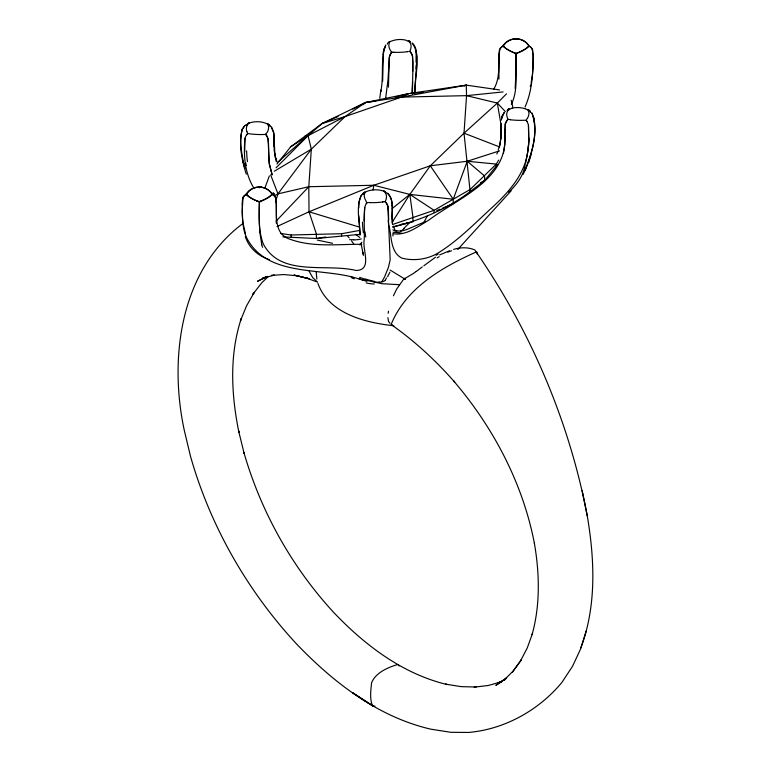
<?xml version="1.0" encoding="UTF-8"?>
<svg xmlns="http://www.w3.org/2000/svg" width="771" height="771" viewBox="0 0 771 771"><rect width="100%" height="100%" fill="white"/><g stroke="black" fill="none" stroke-linecap="round" stroke-linejoin="round"><path stroke-width="1.16" d="M260.723 201.327L259.374 202.349L259.413 221.499A167.962 64.417 -72.9 0 0 259.856 232.582L261.783 244.696M242.046 205.163L242.643 198.041A7.893 6.447 0 0 1 245.38 194.764L247.395 192.519A20.759 15.545 23 0 1 256.647 187.18L261.234 187.208L259.335 187.006L259.374 187.777M276.452 204.344L276.326 223.359M504.889 134.713C508.494 179.691 458.562 197.646 428.898 220.053C418.258 226.269 406.568 235.753 393.634 233.758M525.022 107.005C532.173 90.988 533.098 73.216 533.021 55.936L532.665 49.913A7.893 6.447 0 0 0 529.947 46.617C527.721 45.171 529.542 45.422 527.682 47.118A20.759 6.766 -15.9 0 1 518.43 52.467L515.944 53.816L516.194 66.904M533.272 56.071L533.195 63.434A167.962 121.076 -42.7 0 1 532.366 75.25L531.094 83.152M358.785 207.871L358.872 202.175L361.156 195.352M416.523 58.037C416.677 52.833 416.513 46.539 412.109 42.974C422.142 56.746 414.037 76.878 414.808 92.684M516.185 67.887L515.173 88.472M414.914 92.501L416.475 65.101M416.465 67.289L416.533 56.004M501.295 123.707L500.957 137.98L501.015 137.016L499.396 147.492M388.449 87.162L389.278 57.594A7.845 4.173 -63.9 0 1 391.003 52.977L392.025 52.168M412.793 71.279L412.543 56.408M416.485 64.195L416.359 69.207L416.436 66.142M382.638 81.341L383.466 51.455L385.751 45.017C380.036 59.55 384.237 76.425 380.691 91.672L380.884 90.062L379.756 98.293M412.543 81.485L411.907 93.59M528.742 139.002L528.395 125.114M498.933 79.105L498.876 54.095L499.463 49.768A7.893 6.447 0 0 1 502.191 46.482L504.205 44.246A20.759 15.536 23 0 1 513.457 38.907L518.054 38.935M412.408 93.956L412.996 62.384L412.446 56.11A8.095 5.04 55.7 0 0 410.085 51.676L410.461 52.11M501.314 130.704L501.333 132.631L501.227 125.712L501.063 137.18L499.83 145.276M383.466 51.455L383.264 54.789M282.88 236.89L316.389 238.509L316.389 233.999L309.026 211.784L308.795 186.727L311.32 149.179L308.072 135.657L322.085 123.524L365.483 102.514L408.977 93.561L401.518 97.107L345.051 116.585L322.085 123.524L290.715 146.769L276.962 163.982M392.535 227.059C420.243 220.458 447.44 208.931 470.146 191.574L464.017 133.19L466.542 95.652L466.291 85.128L410.143 93.387M528.241 146.027C527.403 171.943 509.13 192.095 490.963 208.575C473.943 224.236 457.521 241.111 437.677 253.254C427.067 259.528 413.767 261.147 401.893 258.15C390.569 252.522 391.629 237.025 389.182 226.308M528.039 150.075L525.456 163.712M385.539 99.141L388.054 79.162L389.365 57.112A8.298 4.269 -63.9 0 1 391.389 52.669M373.01 190.013L373.819 185.262L430.285 165.794L467.245 161.264L499.56 150.865M501.593 118.455L504.33 112.421M388.15 313.296L388.526 311.214M501.343 120.131L502.48 115.313L504.138 112.537M364.779 207.428C363.392 218.048 364.885 228.852 364.211 239.54C362.081 249.486 372.779 270.11 356.154 270.486C325.748 263.056 280.615 277.319 263.229 243.79C258.314 230.886 258.786 214.116 259.413 201.809M523.114 174.458C531.749 156.368 538.736 132.891 532.106 113.241M503.415 153.535L504.658 144.765L505.323 124.064M386.464 277.945L385.317 280.249M384.064 48.554L383.601 50.549M245.014 138.279C243.328 154.981 244.754 173.003 253.62 187.671M525.147 164.965C523.442 175.875 516.503 184.867 508.696 192.287M477.297 254.247L477.143 252.377A13.666 3.065 -39.4 0 0 475.659 252.242C441.59 267.537 405.777 288.335 391.138 324.466L391.572 324.851C414.894 341.245 435.923 360.712 454.707 382.146L453.647 380.961C493.247 427.279 522.728 483.031 534.351 543.112L534.322 542.948C539.584 573.248 540.365 604.811 532.086 634.658L532.51 633.454L527.219 648.064L520.425 661.094M530.275 86.631L530.718 84.868M246.768 125.413L246.922 124.883M528.752 162.344L531.055 154.508M362.678 194.793L362.862 194.176M275.498 201.829L277.965 193.858L311.32 149.179L345.051 116.585L365.483 102.514L401.518 97.107L466.291 85.128L499.521 89.947M586.307 630.726L580.399 649.394L572.593 666.173L561.963 682.335C538.939 710.187 504.6 729.405 468.44 732.45L450.823 732.305L430.835 729.173C377.79 716.885 333.178 682.268 296.237 643.621C247.154 590.519 210.3 526.015 190.524 456.403L184.269 430.247C168.878 358.679 179.99 271.228 241.969 224.207M580.804 648.074C596.619 605.919 594.672 559.65 587.28 515.953L587.251 515.789C569.162 420.667 529.889 329.352 474.772 249.92C468.199 247.048 460.441 247.318 453.589 249.39M501.796 117.5L502.499 115.361M410.5 49.546L410.259 50.211M387.456 43.745L387.36 44.053A7.768 4.838 56.2 0 1 389.201 41.913L392.603 40.68A20.788 17.328 3 0 1 405.642 40.092L409.449 41.913A20.788 11.671 -25.9 0 1 410.577 49.45M242.2 129.451C238.432 144.071 241.843 160.05 246.277 174.169M243.019 197.848L242.123 211.514A167.962 121.076 -42.7 0 0 242.952 222.819L245.544 234.22M264.867 188.076L269.368 175.904M498.673 160.079L496.331 164.078L467.245 161.264L453.232 199.236L453.232 203.746L442.217 208.305M242.383 129.008C238.856 140.708 241.718 153.641 244.108 165.312M498.191 149.757L499.28 147.107M525.244 170.218C531.412 152.764 539.806 130.627 531.672 112.701M511.356 104.307C518.883 88.973 514.835 71.433 515.944 55.078L515.944 54.134M259.335 187.006L256.888 187.324A20.759 15.536 23 0 0 247.636 192.663L246.489 194.504L247.636 195.535M409.999 50.809L409.623 51.3M503.135 46.029L504.08 46.915M493.498 89.523C501.131 77.428 497.671 62.817 499.839 49.585A7.749 6.361 0.4 0 1 503.318 46.087L504.456 44.39A20.759 15.545 23 0 1 513.708 39.051L517.939 38.916M496.842 154.027L498.182 151.116M389.895 272.173L387.582 276.75M393.441 295.794L396.622 289.144L404.177 278.466M242.239 129.316L244.638 125.846M424.291 221.634L427.23 216.053M389.259 41.904L389.461 41.836A9.291 5.821 57.3 0 1 389.779 41.75L389.384 42.877A20.788 10.698 25 0 0 390.386 50.404L391.687 52.149L391.331 52.601M242.451 128.873L244.85 125.625M366.254 203.669L367.69 202.465M527.306 118.455L526.844 119.177M366.466 203.322L366.292 203.602A7.749 4.019 -63.9 0 0 364.702 207.775L364.326 218.309M392.16 222.327L409.835 194.408L430.285 165.794L464.017 133.19L497.343 103.063L506.508 93.831M379.293 282.225L381.741 281.858L384.536 277.03L388.439 267.325L390.174 259.856L387.861 206.252A7.671 4.742 55.7 0 0 386.252 202.937L385.953 202.522A8.789 5.397 55.7 0 1 386.146 202.792A7.797 4.809 55.7 0 1 387.958 206.657L388.459 211.524M366.784 202.802L365.859 200.701A20.788 10.649 24.9 0 1 364.779 193.155L365.55 191.969L367.998 190.967A20.788 17.319 3.2 0 1 381.047 190.389L383.669 191.102L384.854 192.201A20.788 11.71 -26 0 1 385.992 199.728C384.604 202.195 386.493 202.166 384.344 201.703M361.763 194.552C355.335 206.734 359.941 221.903 359.941 235.136M470.146 191.574L484.602 180.501L497.68 164.425M246.71 134.752L246.807 134.617A8.712 5.397 -55.8 0 1 246.999 134.347L247.693 133.518L250.151 133.884A20.788 4.973 1.8 0 0 263.21 134.52L264.318 134.472M512.195 672.437L521.437 659.706L513.207 670.992L503.636 680.475L506.663 677.805L495.83 685.371L502.576 681.13M507.308 120.151L508.002 119.312L510.45 119.688M526.256 120.016L526.439 120.642A9.291 5.069 64.3 0 1 526.709 121.076L526.998 121.577M275.44 197.723A7.749 6.284 0.4 0 0 271.932 194.321L271.864 194.061M272.317 194.465L273.117 194.909A7.893 6.447 0 0 1 275.883 198.176L276.452 203.872M529.002 46.173L527.923 47.262A20.759 6.756 -15.9 0 1 518.681 52.601L515.548 53.324M271.912 194.34L270.862 195.391A20.759 6.756 -15.9 0 1 261.61 200.73L260.531 201.164M507.665 119.698L507.838 119.013M508.311 109.954L512.108 108.094M511.154 190.813L457.887 249.312L458.07 248.57L456.837 248.551M276.114 221.123L308.795 186.727L373.819 185.262L409.835 194.408L453.232 199.236L470.146 189.493L496.331 164.078L496.331 166.401M409.073 223.185L403.956 228.351M276.085 167.77L308.072 135.657L345.051 116.585M268.318 276.538L261.803 282.735L252.666 294.512L254.295 292.325L246.566 305.817L240.446 320.784L241.246 318.577C229.18 355.277 231.281 394.945 238.914 432.319L238.586 430.844L244.195 453.637L243.858 452.355C260.926 511.761 291.93 567.109 333.814 612.569C364.866 645.173 402.616 673.912 447.122 684.542L445.58 684.156L461.125 686.633L476.073 687.019L474.194 687.163L488.322 685.486L501.564 681.728L497.574 683.077L505.67 679.261M363.131 104.683L365.483 102.514L375.843 101.097M278.986 161.072L308.072 135.657L305.171 135.889M245.236 125.278L245.766 124.825M392.256 208.478L409.835 194.408L434.083 210.31L434.083 212.401M423.819 265.812L435.499 257.215M416.176 271.488L416.234 271.44A20.094 1.253 -35.5 0 0 422.277 266.891M249.274 123.032L251.809 122.3A20.788 17.367 -3.1 0 1 264.867 122.926L267.315 123.929L268.086 125.114A20.788 10.659 -25.2 0 1 267.007 132.66L265.311 134.424M290.715 146.769L308.072 135.657M274.303 171.239L311.32 149.179M480.4 182.785L484.602 180.501L484.602 175.99L467.245 161.264M274.948 195.487L277.965 193.858L308.795 186.727M424.349 221.913L423.183 222.501A54.327 30.695 -1 0 1 422.123 222.992L407.56 229.218A46.376 25.636 -1.8 0 1 406.674 229.527L404.679 230.172A25.135 13.83 -1.9 0 1 404.004 230.365L403.349 230.539M265.436 277.088L257.475 281.299L267.759 276.529M352.829 109.058L365.483 102.514M439.653 254.912L449.532 250.768M464.181 86.169L466.291 85.128M246.18 194.321L247.443 195.352M276.982 226.529L309.026 211.784L373.819 185.262M248.32 123.254L249.168 123.061L248.011 124.16A20.788 11.71 26 0 0 246.874 131.687M322.085 123.524L338.045 116.469M408.081 222.453L404.775 223.821L412.967 221.865L412.967 217.355L409.835 194.408M436.714 210.589L440.01 209.22M404.997 278.466L412.938 273.734A11.305 0.694 -35.4 0 0 415.82 271.739M260.771 201.308L261.861 200.874A20.759 6.766 -15.9 0 0 271.113 195.535L272.182 194.35L270.862 192.519A20.759 15.536 -23 0 0 261.61 187.18L261.109 187.083M260.309 201.25L259.162 201.665M392.535 224.515L434.083 210.31L453.232 199.236L430.285 165.794M267.749 276.413L262.564 278.196L274.418 275.17L271.353 275.43L283.805 274.543L296.883 275.777L308.448 278.572M248.754 123.119L248.445 123.206A7.768 4.096 63.5 0 0 246.826 125.172M395.301 97.146L408.977 93.561M393.133 226.819L403.609 224.12M381.818 281.839L382.435 281.694M509.111 108.904L508.918 108.952A7.864 4.154 64.9 0 0 507.27 110.629M280.509 233.468L291.159 234.991L341.582 233.719L359.267 230.49M325.719 237.025L316.389 238.509L360.452 234.288M408.37 51.503L407.319 51.647M383.823 201.78L382.715 201.925M361.821 244.291C337.958 244.118 313.19 247.568 290.243 239.328C271.739 233.517 278.061 212.121 275.478 197.713M509.4 108.856L509.255 108.875A8.095 4.269 63.9 0 0 507.27 110.504M401.354 224.245L403.638 223.956M401.518 97.107L466.542 95.652L503.116 91.922M374.957 706.14L373.501 706.159A5.898 3.402 -60 0 1 372.403 705.571C369.531 698.526 370.88 690.161 371.583 682.721C375.67 672.736 387.794 667.416 397.499 664.573A5.898 3.402 -60 0 1 398.597 665.161L399.147 665.99M410.153 93.464L423.125 92.356M525.61 120.218L523.509 120.305A20.788 5.04 1.7 0 1 510.325 119.756M265.166 134.424L264.607 134.462M353.696 239.704L349.571 239.685M399.243 284.701L381.838 283.689L364.924 279.931M375.949 282.379L374.243 282.331M383.669 191.102L384.257 191.198A7.883 4.163 -63.8 0 1 386.011 192.923M408.264 40.815L408.543 40.844A8.886 4.693 -63.7 0 1 408.929 40.959A8.712 4.607 -65 0 1 409.015 40.959L409.102 40.998A7.671 4.048 -63.9 0 1 410.23 42.01A7.787 4.115 -64.8 0 0 409.025 40.95L409.015 40.959M392.391 52.187L394.26 52.274M369.656 202.551L368.605 202.513M393.885 325.728C365.281 322.779 328.716 313.556 317.893 283.4M391.572 324.851L392.41 324.919M396.805 231.049L396.246 230.972M396.072 230.943L394.704 229.71L393.432 226.125M517.804 38.791L518.671 39.051A20.759 15.536 -22.7 0 1 527.913 44.4L528.405 45.065L527.99 44.679M517.929 38.82L518.42 39.003M527.952 109.781L527.971 109.781A8.886 5.532 -56 0 1 528.424 109.887L528.607 109.993A7.671 4.78 -55.8 0 1 530.313 111.853M332.571 243.299L317.392 240.099M261.359 187.131L261.861 187.324A20.759 15.545 -23 0 1 271.113 192.663L272.076 194.138M518.295 38.887L518.43 38.907A20.759 15.497 -22.8 0 1 527.672 44.255L528.183 44.737M366.948 281.348C364.153 280.654 361.493 279.507 358.688 278.871C322.336 266.737 267.219 278.042 246.643 237.738M267.672 123.986L268.009 124.083A7.845 4.886 -56.1 0 1 269.985 126.126M384.209 191.179L384.257 191.198A7.845 4.144 -63.6 0 1 386.001 193.01M527.971 109.781L528.308 109.877A8.712 5.416 -54.5 0 1 528.501 109.954A7.787 4.838 -54.8 0 1 530.419 112.094M466.542 95.652L497.343 103.063L505.39 111.65M309.605 278.851L293.982 275.054L308.487 278.582M309.026 211.784L359.469 227.108M267.894 124.044L267.961 124.064A7.98 4.954 -55.5 0 1 270.014 126.01M525.167 108.721L527.615 109.723L528.386 110.918A20.788 10.698 -25 0 1 527.374 118.445M306.579 278.1L317.594 282.147L312.698 277.589L309.046 271.074M514.488 52.871L515.5 53.305L513.457 52.457A20.759 6.756 15.9 0 1 504.195 47.118L504.456 47.262A20.759 6.766 15.9 0 0 513.698 52.601M266.901 258.709L269.484 259.682M464.017 133.19L499.569 146.924M514.681 52.987L513.582 52.515M257.263 200.98L259.037 201.703L256.772 200.788M257.022 200.884L257.514 201.125M257.148 200.98L256.647 200.73M266.053 258.324C256.377 254.507 248.397 246.527 245.313 236.504M405.305 279.324L404.11 278.659M404.997 279.15L390.087 270.033M359.758 237.507L355.797 234.403M387.485 193.261C395.764 201.009 390.434 214.425 392.478 224.033M387.505 193.261C395.195 200.556 390.714 212.748 392.747 221.952M504.138 46.973L503.897 46.732M347.393 235.704L349.167 237.892M270.949 126.405L273.715 132.284L274.216 150.74L276.201 161.553M389.943 323.3L388.545 321.411L387.9 317.681M273.599 193.242L274.495 194.475M273.05 192.692L273.936 193.906M351.537 240.899L353.947 244.262M526.169 120.257L526.95 121.5M271.71 127.282L273.965 133.913L274.871 154.778L274.649 153.747L275.941 159.549L275.382 157.457L277.271 162.199M246.508 237.362C241.998 227.705 242.595 216.699 242.296 206.3M507.752 118.821L507.231 117.491A20.788 11.671 25.9 0 1 508.33 109.964M272.038 174.352L269.436 164.107M270.621 174.805L277.965 193.858M272.153 174.94L269.252 163.915L268.086 139.455M532.298 49.44L533.021 54.992M246.932 131.696L247.732 133.528L246.807 134.617A7.787 4.915 -55.7 0 0 244.879 138.645L244.735 152.051M530.303 111.862L530.487 112.441M511.192 100.288L512.821 107.015M363.372 255.336L361.136 243.809M582.182 490.693L587.28 515.953M246.228 165.592L245.785 162.922M497.343 103.063L501.535 127.841M365.753 237.025L364.972 231.734M360.096 234.056L358.833 215.764M534.313 120.411L534.004 117.78M316.852 279.044L316.149 271.498M363.478 254.594L363.257 252.416L363.44 254.363M534.438 122.31L534.187 118.85M392.034 205.385L392.073 205.953M392.853 233.603L392.979 235.984M268.771 156.792L268.559 144.331M388.671 219.87L388.449 211.697M268.549 143.888L268.173 139.763A7.864 4.115 63.9 0 0 266.39 135.291L266.284 135.089A8.095 4.269 63.9 0 1 268.144 139.474M504.87 133.634L505.227 124.536A7.845 4.857 -55.8 0 1 507.347 120.189M364.259 221.055L364.24 218.945M274.1 146.606L274.013 137.411M341.582 233.719L341.582 236.138M291.159 234.991L291.159 237.362M259.123 186.996L259.123 187.546M382.821 201.983A20.788 5.04 -1.8 0 1 369.579 202.628M256.57 200.768A20.759 6.804 15.7 0 1 247.269 195.381M362.813 194.128A8.144 5.079 55.8 0 1 365.04 192.056L364.953 192.095A7.864 4.905 55.3 0 0 362.727 194.34M374.301 283.988A23.275 14.977 3.8 0 1 366.119 282.88M374.639 281.405A59.743 28.681 8.2 0 1 365.637 279.102M379.236 282.08A21.463 13.223 5.8 0 1 375.93 282.225M352.53 277.425A10.601 7.787 -9.6 0 1 350.477 276.5M354.323 278.803A19.439 13.492 -5.8 0 1 351.971 278.061M385.394 280.287A7.411 4.771 6.7 0 1 382.416 281.666M365.502 279.314A58.548 26.291 9.2 0 1 359.604 277.338M364.404 280.48A58.461 27.033 7.8 0 1 358.949 278.707M388.815 226.645A123.379 63.579 -65.8 0 1 388.266 220.188M529.099 138.857A123.379 80.155 -54.2 0 1 528.617 145.902M526.969 121.49A7.749 4.125 64 0 1 528.52 125.577L528.819 139.782A152.533 126.01 1.4 0 1 527.884 150.056M505.188 124.073A8.298 5.272 -55.7 0 1 507.578 119.698M512.117 108.133A20.788 17.328 -3 0 1 525.147 108.759M363.392 232.852A132.651 77.929 -56.9 0 1 362.457 222.135M410.5 52.071A7.864 4.983 55.8 0 1 412.61 56.418M416.186 50.982A158.624 13.29 -85.6 0 1 416.128 62.162M407.445 51.715A20.788 5.04 -1.7 0 1 394.193 52.332M361.271 238.923A15.805 7.912 -5.4 0 1 353.648 239.897M247.433 161.65A132.651 75.086 -63.1 0 1 246.604 150.837M269.426 164.107A149.786 120.478 -7.3 0 1 268.703 156.802M243.067 197.868A7.749 6.284 -0.4 0 1 246.566 194.456M256.801 200.923A20.759 6.833 15.8 0 1 247.549 195.526M262.641 247.327A55.647 27.187 -63.9 0 1 261.697 244.792M395.446 230.905A8.741 4.501 -0.6 0 1 392.902 229.835M403.329 230.51A13.705 7.479 -2 0 1 400.496 231.069M400.467 230.943A8.23 4.221 -1.5 0 1 396.901 230.886M404.091 228.486A24.344 23.467 -44.7 0 1 400.65 231.3M425.216 221.373A9.319 5.291 -0.8 0 1 424.329 221.894M528.819 45.952A7.749 6.361 -0.4 0 1 532.289 49.44M359.922 245.043A28.72 14.794 -4.9 0 1 361.869 242.239M392.998 232.254A28.72 14.794 -4.9 0 1 398.308 232.726M398.491 232.514A28.537 17.685 -4.5 0 1 402.24 233.468M447.826 252.136A32.546 4.587 -25.7 0 1 451.613 250.758M436.107 255.297A49.546 25.26 -3.2 0 1 438.121 254.16M437.147 257.813A49.46 22.879 -6.3 0 1 439.219 256.685M404.332 278.871A23.93 1.253 -33.1 0 1 404.245 278.794M404.553 278.553A26.118 1.205 -31 0 1 404.891 278.244M372.894 705.947L352.588 692.743L372.894 705.947M265.831 134.414L266.284 135.089L265.85 134.433M243.646 163.5L243.019 161.197L245.033 168.656L243.646 163.5"/></g></svg>
